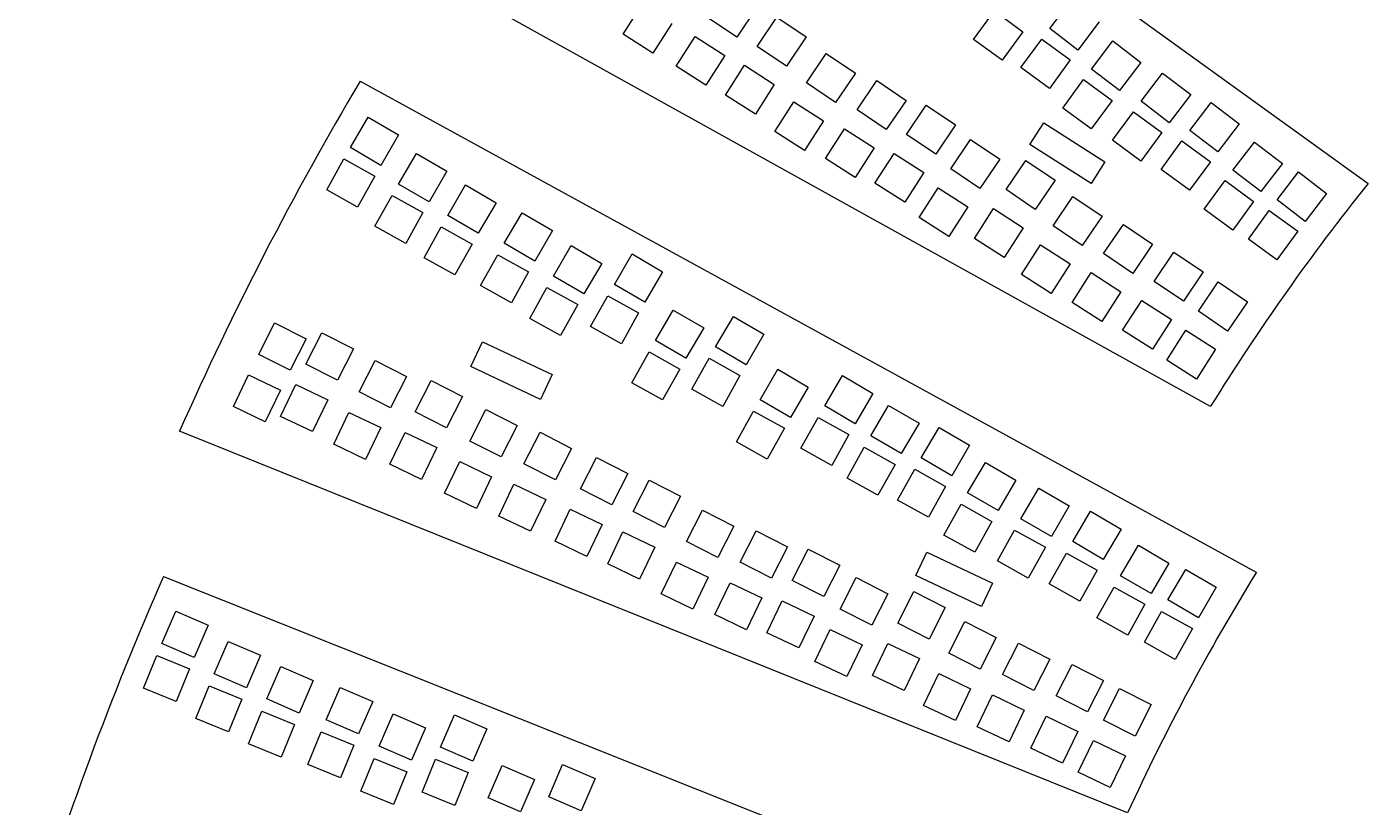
# Model space of a CAD drawing. Extents: x -234 to 632, y -244 to 547.
# Drawn here: x -228 to -76, y 306.4 to 394.8 of the extents above; entities that cross this region are included whole.
import ezdxf

# ---------------------------------------------------------------- set-up
doc = ezdxf.new("R2010")
doc.units = 0
doc.layers.get('0').update_dxf_attribs({"linetype": 'CONTINUOUS'})

msp = doc.modelspace()

# ---------------------------------------------------------------- linework, layer by layer
at = {"color": 7, "linetype": 'CONTINUOUS'}
for p, q in [((-169.93, 444.76), (-75.98, 377.03)), ((-93.84, 351.77), (-195.12, 407.94)), ((-160.41, 393.94), (-158.26, 397.3)), ((-145.3, 396.92), (-147.54, 393.6)), ((-112.08, 394.57), (-109.65, 397.75)), ((-147.54, 393.6), (-150.85, 395.84)), ((-145.23, 392.56), (-142.99, 395.88)), ((-142.99, 395.88), (-139.68, 393.64)), ((-120.71, 393.34), (-118.34, 396.57)), ((-118.34, 396.57), (-115.11, 394.2)), ((-106.47, 395.32), (-108.9, 392.14)), ((-157.05, 391.78), (-160.41, 393.94)), ((-154.89, 395.15), (-157.05, 391.78)), ((-115.11, 394.2), (-117.48, 390.98)), ((-108.9, 392.14), (-112.08, 394.57)), ((-154.43, 390.32), (-152.27, 393.69)), ((-152.27, 393.69), (-148.9, 391.53)), ((-141.92, 390.32), (-145.23, 392.56)), ((-139.68, 393.64), (-141.92, 390.32)), ((-117.48, 390.98), (-120.71, 393.34)), ((-115.33, 390.15), (-112.97, 393.38)), ((-112.97, 393.38), (-109.74, 391.02)), ((-107.35, 389.99), (-104.92, 393.17)), ((-104.92, 393.17), (-101.74, 390.74)), ((-148.9, 391.53), (-151.06, 388.16)), ((-139.65, 388.43), (-137.41, 391.75)), ((-137.41, 391.75), (-134.1, 389.51)), ((-109.74, 391.02), (-112.1, 387.79)), ((-101.74, 390.74), (-104.17, 387.56)), ((-151.06, 388.16), (-154.43, 390.32)), ((-148.81, 387.04), (-146.65, 390.41)), ((-146.65, 390.41), (-143.29, 388.25)), ((-134.1, 389.51), (-136.34, 386.19)), ((-112.1, 387.79), (-115.33, 390.15)), ((-104.17, 387.56), (-107.35, 389.99)), ((-101.7, 386.34), (-99.28, 389.52)), ((-99.28, 389.52), (-96.1, 387.09)), ((-190.24, 388.6), (-88.66, 332.98)), ((-143.29, 388.25), (-145.44, 384.88)), ((-136.34, 386.19), (-139.65, 388.43)), ((-133.91, 385.37), (-131.67, 388.68)), ((-131.67, 388.68), (-128.36, 386.44)), ((-110.6, 385.57), (-108.24, 388.8)), ((-108.24, 388.8), (-105.01, 386.44)), ((-145.44, 384.88), (-148.81, 387.04)), ((-143.23, 382.91), (-141.07, 386.28)), ((-141.07, 386.28), (-137.71, 384.12)), ((-128.36, 386.44), (-130.6, 383.13)), ((-105.01, 386.44), (-107.38, 383.21)), ((-98.53, 383.91), (-101.7, 386.34)), ((-96.1, 387.09), (-98.53, 383.91)), ((-96.2, 383.03), (-93.77, 386.21)), ((-93.77, 386.21), (-90.59, 383.78)), ((-130.6, 383.13), (-133.91, 385.37)), ((-128.3, 382.58), (-126.06, 385.9)), ((-126.06, 385.9), (-122.74, 383.66)), ((-107.38, 383.21), (-110.6, 385.57)), ((-104.96, 381.92), (-102.59, 385.15)), ((-102.59, 385.15), (-99.37, 382.79)), ((-191.34, 381.09), (-189.32, 384.54)), ((-189.32, 384.54), (-185.87, 382.52)), ((-137.71, 384.12), (-139.86, 380.75)), ((-137.49, 379.84), (-135.33, 383.21)), ((-135.33, 383.21), (-131.96, 381.05)), ((-122.74, 383.66), (-124.98, 380.34)), ((-114.31, 381.43), (-112.75, 383.9)), ((-112.75, 383.9), (-105.81, 379.49)), ((-90.59, 383.78), (-93.02, 380.61)), ((-185.87, 382.52), (-187.89, 379.07)), ((-139.86, 380.75), (-143.23, 382.91)), ((-124.98, 380.34), (-128.3, 382.58)), ((-123.3, 378.69), (-121.06, 382.01)), ((-121.06, 382.01), (-117.74, 379.77)), ((-101.73, 379.56), (-104.96, 381.92)), ((-99.37, 382.79), (-101.73, 379.56)), ((-99.45, 378.62), (-97.09, 381.84)), ((-97.09, 381.84), (-93.86, 379.48)), ((-93.02, 380.61), (-96.2, 383.03)), ((-91.31, 378.53), (-88.88, 381.71)), ((-88.88, 381.71), (-85.7, 379.28)), ((-187.89, 379.07), (-191.34, 381.09)), ((-185.87, 376.96), (-183.85, 380.42)), ((-183.85, 380.42), (-180.4, 378.4)), ((-131.96, 381.05), (-134.12, 377.68)), ((-131.88, 377.06), (-129.72, 380.43)), ((-129.72, 380.43), (-126.35, 378.27)), ((-107.37, 377.03), (-114.31, 381.43)), ((-194.02, 376.3), (-192.08, 379.8)), ((-192.08, 379.8), (-188.58, 377.85)), ((-134.12, 377.68), (-137.49, 379.84)), ((-119.99, 376.45), (-123.3, 378.69)), ((-117.74, 379.77), (-119.99, 376.45)), ((-117.02, 376.33), (-114.78, 379.64)), ((-114.78, 379.64), (-111.47, 377.4)), ((-105.81, 379.49), (-107.37, 377.03)), ((-96.22, 376.25), (-99.45, 378.62)), ((-93.86, 379.48), (-96.22, 376.25)), ((-85.7, 379.28), (-88.13, 376.1)), ((-188.58, 377.85), (-190.53, 374.35)), ((-180.4, 378.4), (-182.42, 374.94)), ((-128.51, 374.9), (-131.88, 377.06)), ((-126.35, 378.27), (-128.51, 374.9)), ((-111.47, 377.4), (-113.71, 374.09)), ((-94.56, 374.12), (-92.2, 377.34)), ((-92.2, 377.34), (-88.97, 374.98)), ((-88.13, 376.1), (-91.31, 378.53)), ((-86.31, 375.15), (-83.88, 378.33)), ((-83.88, 378.33), (-80.7, 375.9)), ((-190.53, 374.35), (-194.02, 376.3)), ((-188.56, 372.18), (-186.61, 375.67)), ((-186.61, 375.67), (-183.12, 373.73)), ((-182.42, 374.94), (-185.87, 376.96)), ((-180.3, 373.4), (-178.29, 376.85)), ((-178.29, 376.85), (-174.83, 374.83)), ((-126.88, 373.17), (-124.72, 376.54)), ((-124.72, 376.54), (-121.35, 374.38)), ((-113.71, 374.09), (-117.02, 376.33)), ((-111.7, 372.24), (-109.46, 375.55)), ((-109.46, 375.55), (-106.14, 373.31)), ((-80.7, 375.9), (-83.13, 372.72)), ((-174.83, 374.83), (-176.85, 371.38)), ((-121.35, 374.38), (-123.51, 371.01)), ((-120.6, 370.8), (-118.44, 374.17)), ((-118.44, 374.17), (-115.07, 372.01)), ((-91.33, 371.75), (-94.56, 374.12)), ((-88.97, 374.98), (-91.33, 371.75)), ((-83.13, 372.72), (-86.31, 375.15)), ((-183.12, 373.73), (-185.06, 370.23)), ((-176.85, 371.38), (-180.3, 373.4)), ((-173.9, 370.25), (-171.88, 373.7)), ((-171.88, 373.7), (-168.43, 371.68)), ((-123.51, 371.01), (-126.88, 373.17)), ((-106.14, 373.31), (-108.39, 369.99)), ((-89.56, 370.73), (-87.2, 373.96)), ((-87.2, 373.96), (-83.97, 371.6)), ((-185.06, 370.23), (-188.56, 372.18)), ((-182.99, 368.61), (-181.04, 372.11)), ((-181.04, 372.11), (-177.55, 370.16)), ((-168.43, 371.68), (-170.44, 368.23)), ((-115.07, 372.01), (-117.23, 368.65)), ((-108.39, 369.99), (-111.7, 372.24)), ((-105.97, 369.08), (-103.72, 372.39)), ((-103.72, 372.39), (-100.41, 370.15)), ((-83.97, 371.6), (-86.33, 368.37)), ((-177.55, 370.16), (-179.49, 366.66)), ((-170.44, 368.23), (-173.9, 370.25)), ((-168.32, 366.53), (-166.3, 369.98)), ((-166.3, 369.98), (-162.85, 367.96)), ((-117.23, 368.65), (-120.6, 370.8)), ((-115.28, 366.71), (-113.12, 370.08)), ((-113.12, 370.08), (-109.75, 367.92)), ((-100.41, 370.15), (-102.65, 366.84)), ((-86.33, 368.37), (-89.56, 370.73)), ((-179.49, 366.66), (-182.99, 368.61)), ((-176.58, 365.46), (-174.63, 368.95)), ((-174.63, 368.95), (-171.14, 367.01)), ((-162.85, 367.96), (-164.87, 364.51)), ((-161.42, 365.59), (-159.41, 369.04)), ((-159.41, 369.04), (-155.95, 367.02)), ((-109.75, 367.92), (-111.91, 364.55)), ((-102.65, 366.84), (-105.97, 369.08)), ((-100.23, 365.93), (-97.99, 369.24)), ((-97.99, 369.24), (-94.67, 367)), ((-171.14, 367.01), (-173.09, 363.51)), ((-164.87, 364.51), (-168.32, 366.53)), ((-155.95, 367.02), (-157.97, 363.57)), ((-111.91, 364.55), (-115.28, 366.71)), ((-109.54, 363.55), (-107.38, 366.92)), ((-107.38, 366.92), (-104.02, 364.76)), ((-94.67, 367), (-96.91, 363.69)), ((-173.09, 363.51), (-176.58, 365.46)), ((-171, 361.74), (-169.06, 365.24)), ((-169.06, 365.24), (-165.56, 363.29)), ((-157.97, 363.57), (-161.42, 365.59)), ((-96.91, 363.69), (-100.23, 365.93)), ((-95.23, 362.54), (-92.99, 365.86)), ((-92.99, 365.86), (-89.67, 363.62)), ((-164.11, 360.8), (-162.16, 364.3)), ((-162.16, 364.3), (-158.67, 362.35)), ((-106.18, 361.39), (-109.54, 363.55)), ((-104.02, 364.76), (-106.18, 361.39)), ((-103.81, 360.41), (-101.65, 363.77)), ((-101.65, 363.77), (-98.28, 361.62)), ((-89.67, 363.62), (-91.91, 360.3)), ((-165.56, 363.29), (-167.51, 359.8)), ((-158.67, 362.35), (-160.61, 358.86)), ((-156.76, 359.23), (-154.74, 362.68)), ((-154.74, 362.68), (-151.29, 360.67)), ((-149.94, 358.51), (-147.92, 361.96)), ((-147.92, 361.96), (-144.47, 359.94)), ((-91.91, 360.3), (-95.23, 362.54)), ((-201.73, 357.66), (-199.92, 361.23)), ((-199.92, 361.23), (-196.35, 359.41)), ((-167.51, 359.8), (-171, 361.74)), ((-160.61, 358.86), (-164.11, 360.8)), ((-151.29, 360.67), (-153.3, 357.21)), ((-100.44, 358.25), (-103.81, 360.41)), ((-98.28, 361.62), (-100.44, 358.25)), ((-98.81, 357.02), (-96.65, 360.39)), ((-96.65, 360.39), (-93.28, 358.23)), ((-196.35, 359.41), (-198.17, 355.85)), ((-196.38, 356.55), (-194.56, 360.11)), ((-194.56, 360.11), (-191, 358.3)), ((-177.67, 356.29), (-176.35, 359.08)), ((-176.35, 359.08), (-168.47, 355.36)), ((-153.3, 357.21), (-156.76, 359.23)), ((-144.47, 359.94), (-146.48, 356.49)), ((-198.17, 355.85), (-201.73, 357.66)), ((-191, 358.3), (-192.81, 354.73)), ((-159.44, 354.45), (-157.49, 357.94)), ((-157.49, 357.94), (-154, 355.99)), ((-146.48, 356.49), (-149.94, 358.51)), ((-93.28, 358.23), (-95.44, 354.86)), ((-192.81, 354.73), (-196.38, 356.55)), ((-190.36, 353.41), (-188.54, 356.97)), ((-188.54, 356.97), (-184.98, 355.16)), ((-169.79, 352.56), (-177.67, 356.29)), ((-154, 355.99), (-155.95, 352.5)), ((-152.62, 353.72), (-150.67, 357.22)), ((-150.67, 357.22), (-147.18, 355.27)), ((-144.91, 352.52), (-142.89, 355.97)), ((-142.89, 355.97), (-139.44, 353.95)), ((-95.44, 354.86), (-98.81, 357.02)), ((-204.6, 351.74), (-202.88, 355.35)), ((-202.88, 355.35), (-199.27, 353.62)), ((-199.25, 350.63), (-197.52, 354.24)), ((-197.52, 354.24), (-193.91, 352.51)), ((-184.98, 355.16), (-186.79, 351.59)), ((-184, 351.14), (-182.18, 354.7)), ((-182.18, 354.7), (-178.62, 352.89)), ((-168.47, 355.36), (-169.79, 352.56)), ((-155.95, 352.5), (-159.44, 354.45)), ((-147.18, 355.27), (-149.13, 351.77)), ((-137.58, 351.81), (-135.57, 355.26)), ((-135.57, 355.26), (-132.11, 353.24)), ((-199.27, 353.62), (-201, 350.01)), ((-186.79, 351.59), (-190.36, 353.41)), ((-178.62, 352.89), (-180.43, 349.32)), ((-149.13, 351.77), (-152.62, 353.72)), ((-139.44, 353.95), (-141.46, 350.5)), ((-132.11, 353.24), (-134.13, 349.79)), ((-201, 350.01), (-204.6, 351.74)), ((-193.91, 352.51), (-195.64, 348.9)), ((-177.8, 347.84), (-175.98, 351.41)), ((-175.98, 351.41), (-172.42, 349.59)), ((-147.59, 347.73), (-145.65, 351.23)), ((-145.65, 351.23), (-142.15, 349.28)), ((-141.46, 350.5), (-144.91, 352.52)), ((-134.13, 349.79), (-137.58, 351.81)), ((-132.36, 348.43), (-130.35, 351.88)), ((-130.35, 351.88), (-126.89, 349.86)), ((-195.64, 348.9), (-199.25, 350.63)), ((-193.23, 347.49), (-191.5, 351.09)), ((-191.5, 351.09), (-187.89, 349.37)), ((-180.43, 349.32), (-184, 351.14)), ((-140.27, 347.02), (-138.32, 350.52)), ((-138.32, 350.52), (-134.83, 348.57)), ((-126.89, 349.86), (-128.91, 346.41)), ((-103.26, 305.7), (-210.69, 348.96)), ((-187.89, 349.37), (-189.62, 345.76)), ((-186.87, 345.22), (-185.14, 348.82)), ((-185.14, 348.82), (-181.53, 347.1)), ((-172.42, 349.59), (-174.23, 346.03)), ((-171.66, 345.26), (-169.84, 348.83)), ((-169.84, 348.83), (-166.28, 347.01)), ((-142.15, 349.28), (-144.1, 345.78)), ((-134.83, 348.57), (-136.77, 345.08)), ((-128.91, 346.41), (-132.36, 348.43)), ((-126.64, 345.93), (-124.62, 349.38)), ((-124.62, 349.38), (-121.17, 347.36)), ((-189.62, 345.76), (-193.23, 347.49)), ((-181.53, 347.1), (-183.26, 343.49)), ((-174.23, 346.03), (-177.8, 347.84)), ((-166.28, 347.01), (-168.09, 343.45)), ((-144.1, 345.78), (-147.59, 347.73)), ((-136.77, 345.08), (-140.27, 347.02)), ((-135.05, 343.64), (-133.1, 347.14)), ((-133.1, 347.14), (-129.61, 345.19)), ((-121.17, 347.36), (-123.18, 343.91)), ((-183.26, 343.49), (-186.87, 345.22)), ((-180.67, 341.92), (-178.94, 345.53)), ((-178.94, 345.53), (-175.33, 343.8)), ((-168.09, 343.45), (-171.66, 345.26)), ((-165.27, 342.41), (-163.46, 345.98)), ((-163.46, 345.98), (-159.89, 344.16)), ((-129.61, 345.19), (-131.55, 341.7)), ((-123.18, 343.91), (-126.64, 345.93)), ((-121.38, 341.97), (-119.36, 345.42)), ((-119.36, 345.42), (-115.91, 343.4)), ((-175.33, 343.8), (-177.06, 340.19)), ((-159.89, 344.16), (-161.71, 340.6)), ((-131.55, 341.7), (-135.05, 343.64)), ((-129.32, 341.14), (-127.37, 344.64)), ((-127.37, 344.64), (-123.88, 342.69)), ((-174.53, 339.34), (-172.8, 342.95)), ((-172.8, 342.95), (-169.19, 341.22)), ((-161.71, 340.6), (-165.27, 342.41)), ((-159.29, 339.85), (-157.48, 343.41)), ((-157.48, 343.41), (-153.91, 341.6)), ((-123.88, 342.69), (-125.83, 339.2)), ((-115.91, 343.4), (-117.93, 339.95)), ((-115.33, 339.04), (-113.31, 342.5)), ((-113.31, 342.5), (-109.86, 340.48)), ((-177.06, 340.19), (-180.67, 341.92)), ((-169.19, 341.22), (-170.92, 337.62)), ((-153.91, 341.6), (-155.73, 338.04)), ((-125.83, 339.2), (-129.32, 341.14)), ((-124.07, 337.18), (-122.12, 340.68)), ((-122.12, 340.68), (-118.62, 338.73)), ((-117.93, 339.95), (-121.38, 341.97)), ((-170.92, 337.62), (-174.53, 339.34)), ((-168.14, 336.49), (-166.41, 340.1)), ((-166.41, 340.1), (-162.81, 338.37)), ((-155.73, 338.04), (-159.29, 339.85)), ((-153.25, 336.44), (-151.43, 340.01)), ((-151.43, 340.01), (-147.87, 338.19)), ((-111.88, 337.02), (-115.33, 339.04)), ((-109.86, 340.48), (-111.88, 337.02)), ((-109.46, 336.44), (-107.44, 339.89)), ((-107.44, 339.89), (-103.99, 337.87)), ((-162.81, 338.37), (-164.53, 334.77)), ((-162.16, 333.93), (-160.44, 337.54)), ((-160.44, 337.54), (-156.83, 335.81)), ((-147.87, 338.19), (-149.68, 334.63)), ((-147.17, 334.1), (-145.36, 337.67)), ((-145.36, 337.67), (-141.79, 335.85)), ((-118.62, 338.73), (-120.57, 335.24)), ((-118.01, 334.26), (-116.07, 337.75)), ((-116.07, 337.75), (-112.57, 335.8)), ((-103.99, 337.87), (-106, 334.42)), ((-164.53, 334.77), (-168.14, 336.49)), ((-149.68, 334.63), (-153.25, 336.44)), ((-120.57, 335.24), (-124.07, 337.18)), ((-106, 334.42), (-109.46, 336.44)), ((-104.05, 332.58), (-102.03, 336.03)), ((-102.03, 336.03), (-98.58, 334.01)), ((-156.83, 335.81), (-158.56, 332.2)), ((-141.79, 335.85), (-143.61, 332.29)), ((-141.26, 332.04), (-139.44, 335.6)), ((-139.44, 335.6), (-135.88, 333.79)), ((-127.24, 332.62), (-125.99, 335.26)), ((-125.99, 335.26), (-118.56, 331.74)), ((-112.57, 335.8), (-114.52, 332.31)), ((-112.14, 331.65), (-110.19, 335.15)), ((-110.19, 335.15), (-106.7, 333.2)), ((-158.56, 332.2), (-162.16, 333.93)), ((-156.12, 330.52), (-154.39, 334.13)), ((-154.39, 334.13), (-150.78, 332.4)), ((-143.61, 332.29), (-147.17, 334.1)), ((-135.88, 333.79), (-137.69, 330.22)), ((-114.52, 332.31), (-118.01, 334.26)), ((-106.7, 333.2), (-108.65, 329.71)), ((-98.58, 334.01), (-100.59, 330.56)), ((-98.67, 329.83), (-96.65, 333.29)), ((-96.65, 333.29), (-93.2, 331.27)), ((-212.52, 332.49), (-104.94, 289.61)), ((-150.78, 332.4), (-152.51, 328.79)), ((-150.04, 328.18), (-148.31, 331.79)), ((-148.31, 331.79), (-144.71, 330.06)), ((-137.69, 330.22), (-141.26, 332.04)), ((-135.82, 328.79), (-134, 332.36)), ((-134, 332.36), (-130.44, 330.54)), ((-119.8, 329.1), (-127.24, 332.62)), ((-118.56, 331.74), (-119.8, 329.1)), ((-108.65, 329.71), (-112.14, 331.65)), ((-100.59, 330.56), (-104.05, 332.58)), ((-152.51, 328.79), (-156.12, 330.52)), ((-144.71, 330.06), (-146.43, 326.46)), ((-130.44, 330.54), (-132.25, 326.98)), ((-129.3, 327.22), (-127.48, 330.78)), ((-127.48, 330.78), (-123.92, 328.97)), ((-106.73, 327.79), (-104.78, 331.29)), ((-104.78, 331.29), (-101.29, 329.34)), ((-93.2, 331.27), (-95.22, 327.81)), ((-212.7, 324.9), (-211.12, 328.57)), ((-211.12, 328.57), (-207.44, 326.99)), ((-144.13, 326.12), (-142.4, 329.72)), ((-142.4, 329.72), (-138.79, 328)), ((-132.25, 326.98), (-135.82, 328.79)), ((-123.92, 328.97), (-125.73, 325.4)), ((-101.29, 329.34), (-103.24, 325.84)), ((-101.35, 325.05), (-99.41, 328.54)), ((-99.41, 328.54), (-95.91, 326.6)), ((-95.22, 327.81), (-98.67, 329.83)), ((-207.44, 326.99), (-209.03, 323.31)), ((-146.43, 326.46), (-150.04, 328.18)), ((-138.79, 328), (-140.52, 324.39)), ((-125.73, 325.4), (-129.3, 327.22)), ((-123.51, 323.81), (-121.69, 327.38)), ((-121.69, 327.38), (-118.13, 325.56)), ((-103.24, 325.84), (-106.73, 327.79)), ((-140.52, 324.39), (-144.13, 326.12)), ((-138.69, 322.87), (-136.96, 326.48)), ((-136.96, 326.48), (-133.35, 324.75)), ((-118.13, 325.56), (-119.94, 322)), ((-95.91, 326.6), (-97.86, 323.1)), ((-209.03, 323.31), (-212.7, 324.9)), ((-206.77, 321.47), (-205.19, 325.14)), ((-205.19, 325.14), (-201.52, 323.56)), ((-133.35, 324.75), (-135.08, 321.14)), ((-132.16, 321.29), (-130.44, 324.9)), ((-130.44, 324.9), (-126.83, 323.18)), ((-117.43, 321.38), (-115.61, 324.95)), ((-115.61, 324.95), (-112.05, 323.13)), ((-97.86, 323.1), (-101.35, 325.05)), ((-214.78, 319.82), (-213.28, 323.53)), ((-213.28, 323.53), (-209.57, 322.02)), ((-201.52, 323.56), (-203.1, 319.89)), ((-135.08, 321.14), (-138.69, 322.87)), ((-126.83, 323.18), (-128.56, 319.57)), ((-119.94, 322), (-123.51, 323.81)), ((-112.05, 323.13), (-113.86, 319.57)), ((-111.35, 318.97), (-109.53, 322.53)), ((-109.53, 322.53), (-105.97, 320.72)), ((-209.57, 322.02), (-211.08, 318.32)), ((-203.1, 319.89), (-206.77, 321.47)), ((-200.81, 318.61), (-199.23, 322.28)), ((-199.23, 322.28), (-195.56, 320.69)), ((-128.56, 319.57), (-132.16, 321.29)), ((-126.38, 317.89), (-124.65, 321.5)), ((-124.65, 321.5), (-121.04, 319.77)), ((-113.86, 319.57), (-117.43, 321.38)), ((-211.08, 318.32), (-214.78, 319.82)), ((-208.86, 316.39), (-207.35, 320.1)), ((-207.35, 320.1), (-203.64, 318.59)), ((-195.56, 320.69), (-197.14, 317.02)), ((-194.07, 316.26), (-192.49, 319.93)), ((-192.49, 319.93), (-188.81, 318.34)), ((-121.04, 319.77), (-122.77, 316.16)), ((-105.97, 320.72), (-107.78, 317.15)), ((-105.97, 316.22), (-104.15, 319.79)), ((-104.15, 319.79), (-100.59, 317.97)), ((-203.64, 318.59), (-205.15, 314.89)), ((-197.14, 317.02), (-200.81, 318.61)), ((-188.81, 318.34), (-190.4, 314.67)), ((-122.77, 316.16), (-126.38, 317.89)), ((-120.3, 315.46), (-118.57, 319.07)), ((-118.57, 319.07), (-114.96, 317.34)), ((-107.78, 317.15), (-111.35, 318.97)), ((-100.59, 317.97), (-102.4, 314.41)), ((-205.15, 314.89), (-208.86, 316.39)), ((-202.9, 313.53), (-201.39, 317.24)), ((-201.39, 317.24), (-197.68, 315.73)), ((-190.4, 314.67), (-194.07, 316.26)), ((-188.08, 313.25), (-186.5, 316.92)), ((-186.5, 316.92), (-182.83, 315.33)), ((-181.13, 313.15), (-179.54, 316.82)), ((-179.54, 316.82), (-175.87, 315.23)), ((-114.96, 317.34), (-116.69, 313.74)), ((-114.22, 313.05), (-112.49, 316.65)), ((-112.49, 316.65), (-108.88, 314.93)), ((-102.4, 314.41), (-105.97, 316.22)), ((-197.68, 315.73), (-199.19, 312.02)), ((-196.15, 311.18), (-194.65, 314.89)), ((-194.65, 314.89), (-190.94, 313.38)), ((-182.83, 315.33), (-184.41, 311.66)), ((-175.87, 315.23), (-177.45, 311.56)), ((-116.69, 313.74), (-120.3, 315.46)), ((-108.88, 314.93), (-110.61, 311.32)), ((-199.19, 312.02), (-202.9, 313.53)), ((-190.94, 313.38), (-192.45, 309.67)), ((-184.41, 311.66), (-188.08, 313.25)), ((-108.84, 310.3), (-107.11, 313.91)), ((-107.11, 313.91), (-103.5, 312.18)), ((-190.17, 308.17), (-188.66, 311.87)), ((-188.66, 311.87), (-184.95, 310.37)), ((-183.21, 308.07), (-181.7, 311.78)), ((-181.7, 311.78), (-178, 310.27)), ((-177.45, 311.56), (-181.13, 313.15)), ((-110.61, 311.32), (-114.22, 313.05)), ((-103.5, 312.18), (-105.23, 308.58)), ((-192.45, 309.67), (-196.15, 311.18)), ((-184.95, 310.37), (-186.46, 306.66)), ((-178, 310.27), (-179.5, 306.56)), ((-175.72, 307.4), (-174.14, 311.08)), ((-174.14, 311.08), (-170.46, 309.49)), ((-168.86, 307.51), (-167.28, 311.19)), ((-167.28, 311.19), (-163.61, 309.6)), ((-105.23, 308.58), (-108.84, 310.3)), ((-170.46, 309.49), (-172.05, 305.82)), ((-163.61, 309.6), (-165.19, 305.93)), ((-186.46, 306.66), (-190.17, 308.17)), ((-179.5, 306.56), (-183.21, 308.07)), ((-172.05, 305.82), (-175.72, 307.4)), ((-165.19, 305.93), (-168.86, 307.51))]:
    msp.add_line(p, q, dxfattribs=at)
for centre, radius, start, end in [((133.35, 196.57), 376.28, 149.3132, 156.1094), ((126.56, 214.97), 259.4, 141.3344, 148.1717), ((132.31, 197.12), 259.39, 148.4151, 155.2526), ((131.99, 181.17), 376.28, 156.2861, 163.0824)]:
    msp.add_arc(centre, radius, start, end, dxfattribs=at)

doc.saveas('drawing.dxf')
